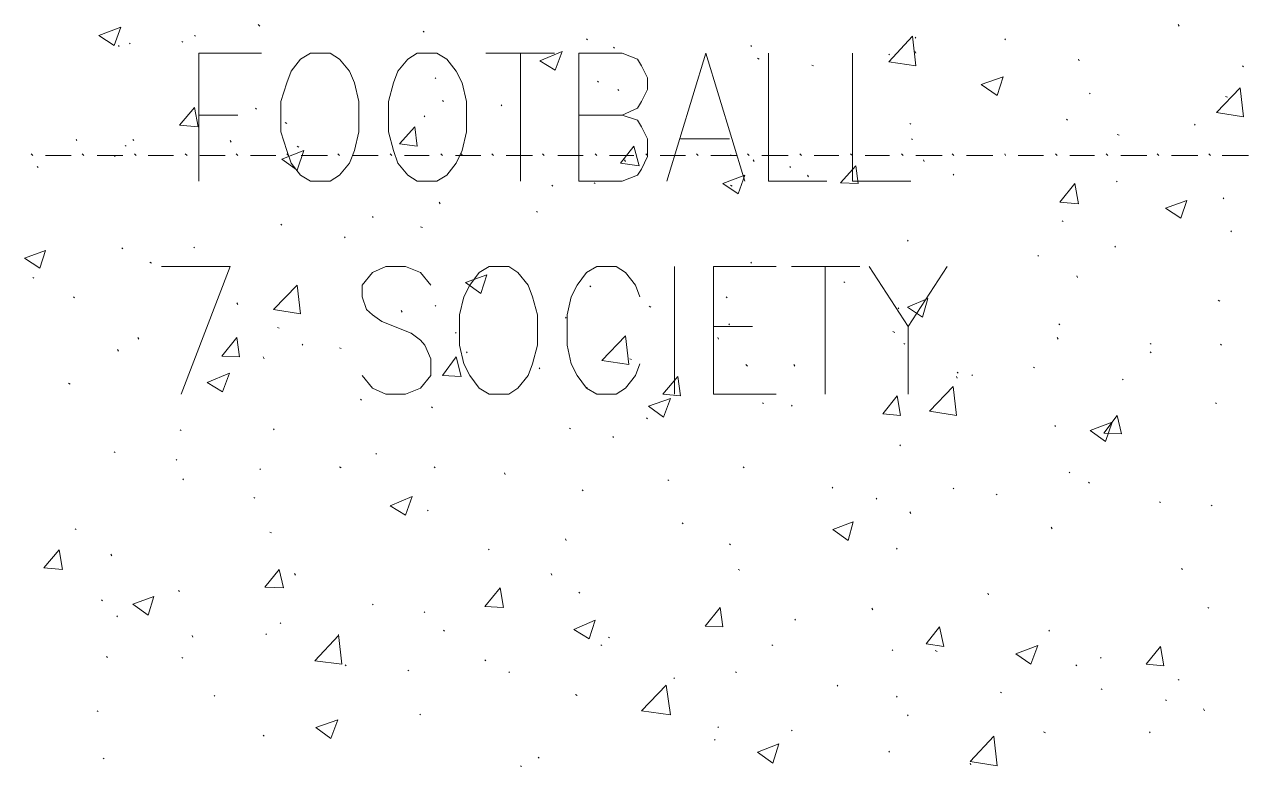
# Model space of a CAD drawing. Header units: millimetres. Extents: x 2928 to 3112, y 1220 to 1280.
# Drawn here: x 2962.085 to 2964.495, y 1251.005 to 1252.467 of the extents above; entities that cross this region are included whole.
import ezdxf

# ---------------------------------------------------------------- set-up
doc = ezdxf.new("R2010")
doc.units = ezdxf.units.MM

msp = doc.modelspace()

# ---------------------------------------------------------------- linework, layer by layer
at = {"color": 92, "linetype": 'Continuous', "lineweight": 13, "true_color": 0x00b800}
for points in [[(2962.23162, 1252.44545), (2962.27495, 1252.46211), (2962.27495, 1252.46211)], [(2962.26162, 1252.42545), (2962.27495, 1252.46211), (2962.27495, 1252.46211)], [(2962.54829, 1252.46378), (2962.54495, 1252.46711), (2962.54495, 1252.46711)], [(2962.87163, 1252.45211), (2962.86996, 1252.45378), (2962.86996, 1252.45378)], [(2964.35831, 1252.46378), (2964.35665, 1252.46711), (2964.35665, 1252.46711)], [(2962.23162, 1252.44545), (2962.26162, 1252.42545), (2962.26162, 1252.42545)], [(2962.27162, 1252.42378), (2962.26995, 1252.42545), (2962.26995, 1252.42545)], [(2962.29328, 1252.42878), (2962.29162, 1252.43045), (2962.29162, 1252.43045)], [(2962.39662, 1252.43211), (2962.39495, 1252.43378), (2962.39495, 1252.43378)], [(2962.42162, 1252.44378), (2962.41995, 1252.44545), (2962.41995, 1252.44545)], [(2963.1933, 1252.43711), (2963.19163, 1252.43878), (2963.19163, 1252.43878)], [(2963.51663, 1252.42378), (2963.51497, 1252.42545), (2963.51497, 1252.42545)], [(2963.78664, 1252.39378), (2963.83331, 1252.44378), (2963.83331, 1252.44378)], [(2963.83997, 1252.38545), (2963.83331, 1252.44378), (2963.83331, 1252.44378)], [(2963.83997, 1252.44045), (2963.83831, 1252.44211), (2963.83831, 1252.44211)], [(2964.01664, 1252.43711), (2964.01497, 1252.43878), (2964.01497, 1252.43878)], [(2963.09996, 1252.39545), (2963.1433, 1252.41378), (2963.1433, 1252.41378)], [(2963.12996, 1252.37711), (2963.1433, 1252.41378), (2963.1433, 1252.41378)], [(2963.24663, 1252.42045), (2963.24496, 1252.42211), (2963.24496, 1252.42211)], [(2963.53163, 1252.39878), (2963.5283, 1252.40045), (2963.5283, 1252.40045)], [(2963.7883, 1252.40711), (2963.78664, 1252.40878), (2963.78664, 1252.40878)], [(2963.83997, 1252.41045), (2963.83831, 1252.41378), (2963.83831, 1252.41378)], [(2964.16164, 1252.39545), (2964.15998, 1252.39878), (2964.15998, 1252.39878)], [(2963.09996, 1252.39545), (2963.12996, 1252.37711), (2963.12996, 1252.37711)], [(2963.6383, 1252.38545), (2963.63497, 1252.38711), (2963.63497, 1252.38711)], [(2963.78664, 1252.39378), (2963.83997, 1252.38545), (2963.83997, 1252.38545)], [(2964.48498, 1252.38378), (2964.48331, 1252.38545), (2964.48331, 1252.38545)], [(2962.89496, 1252.36045), (2962.89329, 1252.36211), (2962.89329, 1252.36211)], [(2963.21496, 1252.35378), (2963.2133, 1252.35545), (2963.2133, 1252.35545)], [(2963.96831, 1252.34878), (2964.01164, 1252.36378), (2964.01164, 1252.36378)], [(2963.99997, 1252.32711), (2964.01164, 1252.36378), (2964.01164, 1252.36378)], [(2963.25496, 1252.33711), (2963.2533, 1252.33878), (2963.2533, 1252.33878)], [(2963.96831, 1252.34878), (2963.99997, 1252.32711), (2963.99997, 1252.32711)], [(2964.18331, 1252.33045), (2964.18164, 1252.33211), (2964.18164, 1252.33211)], [(2964.43165, 1252.29378), (2964.47831, 1252.34211), (2964.47831, 1252.34211)], [(2964.48498, 1252.28545), (2964.47831, 1252.34211), (2964.47831, 1252.34211)], [(2962.38995, 1252.26878), (2962.41995, 1252.30378), (2962.41995, 1252.30378)], [(2962.42662, 1252.26545), (2962.41995, 1252.30378), (2962.41995, 1252.30378)], [(2962.54162, 1252.30045), (2962.53995, 1252.30211), (2962.53995, 1252.30211)], [(2962.90996, 1252.31545), (2962.90829, 1252.31711), (2962.90829, 1252.31711)], [(2963.02496, 1252.30711), (2963.02329, 1252.30878), (2963.02329, 1252.30878)], [(2964.45331, 1252.32378), (2964.44998, 1252.32545), (2964.44998, 1252.32545)], [(2962.87329, 1252.28545), (2962.87163, 1252.28711), (2962.87163, 1252.28711)], [(2964.13831, 1252.27878), (2964.13664, 1252.28045), (2964.13664, 1252.28045)], [(2964.43165, 1252.29378), (2964.48498, 1252.28545), (2964.48498, 1252.28545)], [(2962.38995, 1252.26878), (2962.42662, 1252.26545), (2962.42662, 1252.26545)], [(2962.60162, 1252.27211), (2962.59829, 1252.27378), (2962.59829, 1252.27378)], [(2962.82329, 1252.23211), (2962.85329, 1252.26545), (2962.85329, 1252.26545)], [(2962.85829, 1252.22711), (2962.85329, 1252.26545), (2962.85329, 1252.26545)], [(2963.82997, 1252.27045), (2963.82831, 1252.27211), (2963.82831, 1252.27211)], [(2964.38998, 1252.26878), (2964.38831, 1252.27045), (2964.38831, 1252.27045)], [(2962.18828, 1252.23878), (2962.18662, 1252.24044), (2962.18662, 1252.24044)], [(2962.29995, 1252.23878), (2962.29828, 1252.24044), (2962.29828, 1252.24044)], [(2962.49162, 1252.23544), (2962.48995, 1252.23878), (2962.48995, 1252.23878)], [(2962.82329, 1252.23211), (2962.85829, 1252.22711), (2962.85829, 1252.22711)], [(2963.83331, 1252.24044), (2963.83164, 1252.24211), (2963.83164, 1252.24211)], [(2964.23998, 1252.24878), (2964.23664, 1252.25044), (2964.23664, 1252.25044)], [(2962.26328, 1252.20711), (2962.26162, 1252.20878), (2962.26162, 1252.20878)], [(2962.28495, 1252.22711), (2962.28328, 1252.22878), (2962.28328, 1252.22878)], [(2962.59162, 1252.20211), (2962.63496, 1252.21878), (2962.63496, 1252.21878)], [(2962.62495, 1252.22544), (2962.62162, 1252.22711), (2962.62162, 1252.22711)], [(2962.62162, 1252.18044), (2962.63496, 1252.21878), (2962.63496, 1252.21878)], [(2962.94663, 1252.21044), (2962.94496, 1252.21211), (2962.94496, 1252.21211)], [(2963.2583, 1252.19378), (2963.28496, 1252.22711), (2963.28496, 1252.22711)], [(2963.29496, 1252.18878), (2963.28496, 1252.22711), (2963.28496, 1252.22711)], [(2963.4783, 1252.20878), (2963.47497, 1252.21044), (2963.47497, 1252.21044)], [(2962.11161, 1252.18544), (2962.10995, 1252.18711), (2962.10995, 1252.18711)], [(2962.59162, 1252.20211), (2962.62162, 1252.18044), (2962.62162, 1252.18044)], [(2963.2583, 1252.19378), (2963.29496, 1252.18878), (2963.29496, 1252.18878)], [(2963.2683, 1252.19711), (2963.26663, 1252.20044), (2963.26663, 1252.20044)], [(2963.52163, 1252.19711), (2963.51997, 1252.20044), (2963.51997, 1252.20044)], [(2963.5933, 1252.18544), (2963.59164, 1252.18711), (2963.59164, 1252.18711)], [(2963.69164, 1252.15544), (2963.72164, 1252.18878), (2963.72164, 1252.18878)], [(2963.72664, 1252.15378), (2963.72164, 1252.18878), (2963.72164, 1252.18878)], [(2963.85664, 1252.19711), (2963.85497, 1252.20044), (2963.85497, 1252.20044)], [(2963.45997, 1252.15378), (2963.5033, 1252.17044), (2963.5033, 1252.17044)], [(2963.48997, 1252.13378), (2963.5033, 1252.17044), (2963.5033, 1252.17044)], [(2963.6283, 1252.16711), (2963.62664, 1252.17044), (2963.62664, 1252.17044)], [(2963.91497, 1252.17044), (2963.91331, 1252.17211), (2963.91331, 1252.17211)], [(2964.23664, 1252.15711), (2964.23498, 1252.15878), (2964.23498, 1252.15878)], [(2963.12496, 1252.14878), (2963.1233, 1252.15044), (2963.1233, 1252.15044)], [(2963.2083, 1252.15378), (2963.20663, 1252.15544), (2963.20663, 1252.15544)], [(2963.45997, 1252.15378), (2963.48997, 1252.13378), (2963.48997, 1252.13378)], [(2963.4783, 1252.14878), (2963.47497, 1252.15044), (2963.47497, 1252.15044)], [(2963.69164, 1252.15544), (2963.72664, 1252.15378), (2963.72664, 1252.15378)], [(2964.12331, 1252.11711), (2964.15331, 1252.15378), (2964.15331, 1252.15378)], [(2964.15998, 1252.11378), (2964.15331, 1252.15378), (2964.15331, 1252.15378)], [(2962.90329, 1252.11378), (2962.90163, 1252.11711), (2962.90163, 1252.11711)], [(2964.12331, 1252.11711), (2964.15998, 1252.11378), (2964.15998, 1252.11378)], [(2964.33165, 1252.10544), (2964.37331, 1252.12044), (2964.37331, 1252.12044)], [(2964.36165, 1252.08544), (2964.37331, 1252.12044), (2964.37331, 1252.12044)], [(2964.44665, 1252.12378), (2964.44498, 1252.12544), (2964.44498, 1252.12544)], [(2962.77162, 1252.08711), (2962.76996, 1252.08878), (2962.76996, 1252.08878)], [(2963.09496, 1252.09711), (2963.09329, 1252.09878), (2963.09329, 1252.09878)], [(2964.33165, 1252.10544), (2964.36165, 1252.08544), (2964.36165, 1252.08544)], [(2962.59162, 1252.07211), (2962.58995, 1252.07378), (2962.58995, 1252.07378)], [(2962.86829, 1252.06711), (2962.86496, 1252.06878), (2962.86496, 1252.06878)], [(2964.12998, 1252.07878), (2964.12831, 1252.08044), (2964.12831, 1252.08044)], [(2962.71662, 1252.04711), (2962.71496, 1252.04878), (2962.71496, 1252.04878)], [(2963.82497, 1252.04044), (2963.82331, 1252.04211), (2963.82331, 1252.04211)], [(2964.46165, 1252.05878), (2964.45998, 1252.06044), (2964.45998, 1252.06044)], [(2962.08495, 1252.00711), (2962.12661, 1252.02211), (2962.12661, 1252.02211)], [(2962.11495, 1251.98711), (2962.12661, 1252.02211), (2962.12661, 1252.02211)], [(2962.27828, 1252.02544), (2962.27662, 1252.02711), (2962.27662, 1252.02711)], [(2962.41995, 1252.02711), (2962.41829, 1252.02877), (2962.41829, 1252.02877)], [(2964.23331, 1252.02877), (2964.23164, 1252.03044), (2964.23164, 1252.03044)], [(2962.08495, 1252.00711), (2962.11495, 1251.98711), (2962.11495, 1251.98711)], [(2962.33495, 1251.99711), (2962.33162, 1251.99877), (2962.33162, 1251.99877)], [(2963.51663, 1251.99711), (2963.51497, 1251.99877), (2963.51497, 1251.99877)], [(2964.08164, 1252.01044), (2964.07998, 1252.01211), (2964.07998, 1252.01211)], [(2962.10328, 1251.96711), (2962.10161, 1251.96877), (2962.10161, 1251.96877)], [(2962.95329, 1251.95877), (2962.99496, 1251.97377), (2962.99496, 1251.97377)], [(2962.98329, 1251.93711), (2962.99496, 1251.97377), (2962.99496, 1251.97377)], [(2964.15831, 1251.96877), (2964.15664, 1251.97211), (2964.15664, 1251.97211)], [(2962.57495, 1251.90544), (2962.62162, 1251.95377), (2962.62162, 1251.95377)], [(2962.62829, 1251.89711), (2962.62162, 1251.95377), (2962.62162, 1251.95377)], [(2962.95329, 1251.95877), (2962.98329, 1251.93711), (2962.98329, 1251.93711)], [(2963.19996, 1251.95044), (2963.1983, 1251.95211), (2963.1983, 1251.95211)], [(2963.69997, 1251.95877), (2963.6983, 1251.96044), (2963.6983, 1251.96044)], [(2962.18328, 1251.92877), (2962.18162, 1251.93044), (2962.18162, 1251.93044)], [(2962.50495, 1251.91544), (2962.50329, 1251.91877), (2962.50329, 1251.91877)], [(2963.4683, 1251.92877), (2963.46663, 1251.93044), (2963.46663, 1251.93044)], [(2963.82331, 1251.91044), (2963.86331, 1251.92711), (2963.86331, 1251.92711)], [(2963.85331, 1251.89044), (2963.86331, 1251.92711), (2963.86331, 1251.92711)], [(2964.43831, 1251.92211), (2964.43498, 1251.92377), (2964.43498, 1251.92377)], [(2962.57495, 1251.90544), (2962.62829, 1251.89711), (2962.62829, 1251.89711)], [(2962.82829, 1251.90044), (2962.82662, 1251.90377), (2962.82662, 1251.90377)], [(2962.89496, 1251.91211), (2962.89329, 1251.91377), (2962.89329, 1251.91377)], [(2963.3183, 1251.91044), (2963.31496, 1251.91211), (2963.31496, 1251.91211)], [(2963.80664, 1251.90711), (2963.80497, 1251.90877), (2963.80497, 1251.90877)], [(2963.82331, 1251.91044), (2963.85331, 1251.89044), (2963.85331, 1251.89044)], [(2962.58662, 1251.86877), (2962.58329, 1251.87044), (2962.58329, 1251.87044)], [(2963.15163, 1251.88877), (2963.14996, 1251.89044), (2963.14996, 1251.89044)], [(2963.4733, 1251.87544), (2963.47163, 1251.87711), (2963.47163, 1251.87711)], [(2964.12331, 1251.87544), (2964.12164, 1251.87711), (2964.12164, 1251.87711)], [(2962.30995, 1251.84711), (2962.30828, 1251.85044), (2962.30828, 1251.85044)], [(2962.47329, 1251.81377), (2962.50329, 1251.85044), (2962.50329, 1251.85044)], [(2962.50829, 1251.81211), (2962.50329, 1251.85044), (2962.50329, 1251.85044)], [(2962.93496, 1251.85877), (2962.93329, 1251.86044), (2962.93329, 1251.86044)], [(2963.22163, 1251.80544), (2963.2683, 1251.85377), (2963.2683, 1251.85377)], [(2963.27496, 1251.79711), (2963.2683, 1251.85377), (2963.2683, 1251.85377)], [(2963.45163, 1251.84711), (2963.44997, 1251.85044), (2963.44997, 1251.85044)], [(2963.79831, 1251.86044), (2963.79497, 1251.86211), (2963.79497, 1251.86211)], [(2964.11998, 1251.84711), (2964.11831, 1251.85044), (2964.11831, 1251.85044)], [(2962.26995, 1251.82377), (2962.26828, 1251.82711), (2962.26828, 1251.82711)], [(2962.63329, 1251.83544), (2962.63162, 1251.83711), (2962.63162, 1251.83711)], [(2962.70829, 1251.82877), (2962.70496, 1251.83044), (2962.70496, 1251.83044)], [(2962.95663, 1251.82044), (2962.95496, 1251.82211), (2962.95496, 1251.82211)], [(2963.81831, 1251.83711), (2963.81664, 1251.83877), (2963.81664, 1251.83877)], [(2964.30331, 1251.83711), (2964.30165, 1251.83877), (2964.30165, 1251.83877)], [(2964.30331, 1251.82044), (2964.30165, 1251.82211), (2964.30165, 1251.82211)], [(2964.44165, 1251.83544), (2964.43998, 1251.83711), (2964.43998, 1251.83711)], [(2962.47329, 1251.81377), (2962.50829, 1251.81211), (2962.50829, 1251.81211)], [(2962.55662, 1251.80877), (2962.55495, 1251.81211), (2962.55495, 1251.81211)], [(2962.90829, 1251.77544), (2962.93496, 1251.81211), (2962.93496, 1251.81211)], [(2962.94496, 1251.77377), (2962.93496, 1251.81211), (2962.93496, 1251.81211)], [(2963.22163, 1251.80544), (2963.27496, 1251.79711), (2963.27496, 1251.79711)], [(2963.27996, 1251.80711), (2963.27663, 1251.80877), (2963.27663, 1251.80877)], [(2963.5083, 1251.79377), (2963.50497, 1251.79711), (2963.50497, 1251.79711)], [(2963.60164, 1251.79377), (2963.59997, 1251.79711), (2963.59997, 1251.79711)], [(2962.44495, 1251.7621), (2962.48829, 1251.78044), (2962.48829, 1251.78044)], [(2962.47495, 1251.74377), (2962.48829, 1251.78044), (2962.48829, 1251.78044)], [(2962.90829, 1251.77544), (2962.94496, 1251.77377), (2962.94496, 1251.77377)], [(2963.09996, 1251.78877), (2963.0983, 1251.79044), (2963.0983, 1251.79044)], [(2963.34163, 1251.73877), (2963.37163, 1251.77377), (2963.37163, 1251.77377)], [(2963.37663, 1251.73544), (2963.37163, 1251.77377), (2963.37163, 1251.77377)], [(2963.92164, 1251.77044), (2963.91997, 1251.77377), (2963.91997, 1251.77377)], [(2963.92331, 1251.78044), (2963.92164, 1251.7821), (2963.92164, 1251.7821)], [(2963.95164, 1251.77544), (2963.94997, 1251.7771), (2963.94997, 1251.7771)], [(2964.07331, 1251.79044), (2964.07164, 1251.7921), (2964.07164, 1251.7921)], [(2962.17495, 1251.75877), (2962.17162, 1251.76044), (2962.17162, 1251.76044)], [(2962.44495, 1251.7621), (2962.47495, 1251.74377), (2962.47495, 1251.74377)], [(2963.1933, 1251.75044), (2963.19163, 1251.7521), (2963.19163, 1251.7521)], [(2963.86664, 1251.70544), (2963.91331, 1251.75377), (2963.91331, 1251.75377)], [(2963.91997, 1251.6971), (2963.91331, 1251.75377), (2963.91331, 1251.75377)], [(2964.24831, 1251.7671), (2964.24664, 1251.76877), (2964.24664, 1251.76877)], [(2962.74829, 1251.7271), (2962.74662, 1251.72877), (2962.74662, 1251.72877)], [(2963.3133, 1251.71544), (2963.35663, 1251.73044), (2963.35663, 1251.73044)], [(2963.34163, 1251.73877), (2963.37663, 1251.73544), (2963.37663, 1251.73544)], [(2963.3433, 1251.69377), (2963.35663, 1251.73044), (2963.35663, 1251.73044)], [(2963.77497, 1251.70044), (2963.80331, 1251.73544), (2963.80331, 1251.73544)], [(2963.80997, 1251.6971), (2963.80331, 1251.73544), (2963.80331, 1251.73544)], [(2962.88829, 1251.7121), (2962.88663, 1251.71377), (2962.88663, 1251.71377)], [(2963.3133, 1251.71544), (2963.3433, 1251.69377), (2963.3433, 1251.69377)], [(2963.53997, 1251.72044), (2963.5383, 1251.7221), (2963.5383, 1251.7221)], [(2963.59664, 1251.71544), (2963.59497, 1251.7171), (2963.59497, 1251.7171)], [(2963.77497, 1251.70044), (2963.80997, 1251.6971), (2963.80997, 1251.6971)], [(2963.86664, 1251.70544), (2963.91997, 1251.6971), (2963.91997, 1251.6971)], [(2964.43165, 1251.72044), (2964.42998, 1251.7221), (2964.42998, 1251.7221)], [(2963.31163, 1251.69044), (2963.30996, 1251.6921), (2963.30996, 1251.6921)], [(2964.11498, 1251.67544), (2964.11331, 1251.6771), (2964.11331, 1251.6771)], [(2964.18331, 1251.6671), (2964.22664, 1251.68377), (2964.22664, 1251.68377)], [(2964.20998, 1251.6621), (2964.23664, 1251.6971), (2964.23664, 1251.6971)], [(2964.21331, 1251.64544), (2964.22664, 1251.68377), (2964.22664, 1251.68377)], [(2964.24498, 1251.66044), (2964.23664, 1251.6971), (2964.23664, 1251.6971)], [(2962.39328, 1251.6671), (2962.39162, 1251.66877), (2962.39162, 1251.66877)], [(2962.57662, 1251.66877), (2962.57495, 1251.67044), (2962.57495, 1251.67044)], [(2963.15996, 1251.67044), (2963.1583, 1251.6721), (2963.1583, 1251.6721)], [(2963.24496, 1251.65377), (2963.2433, 1251.65544), (2963.2433, 1251.65544)], [(2964.18331, 1251.6671), (2964.21331, 1251.64544), (2964.21331, 1251.64544)], [(2964.20998, 1251.6621), (2964.24498, 1251.66044), (2964.24498, 1251.66044)], [(2963.80997, 1251.6371), (2963.80831, 1251.63877), (2963.80831, 1251.63877)], [(2962.26328, 1251.62377), (2962.26162, 1251.62544), (2962.26162, 1251.62544)], [(2962.38495, 1251.60877), (2962.38328, 1251.61044), (2962.38328, 1251.61044)], [(2962.77829, 1251.62044), (2962.77662, 1251.6221), (2962.77662, 1251.6221)], [(2962.54995, 1251.59044), (2962.54829, 1251.5921), (2962.54829, 1251.5921)], [(2962.70829, 1251.59377), (2962.70496, 1251.59544), (2962.70496, 1251.59544)], [(2962.89329, 1251.59377), (2962.89163, 1251.59544), (2962.89163, 1251.59544)], [(2963.03163, 1251.58044), (2963.02996, 1251.58377), (2963.02996, 1251.58377)], [(2963.50163, 1251.59377), (2963.49997, 1251.59544), (2963.49997, 1251.59544)], [(2964.14331, 1251.58377), (2964.14164, 1251.58544), (2964.14164, 1251.58544)], [(2962.39829, 1251.57044), (2962.39662, 1251.5721), (2962.39662, 1251.5721)], [(2963.3533, 1251.56877), (2963.35163, 1251.57044), (2963.35163, 1251.57044)], [(2963.67664, 1251.55377), (2963.67497, 1251.55543), (2963.67497, 1251.55543)], [(2964.18164, 1251.56377), (2964.17998, 1251.56544), (2964.17998, 1251.56544)], [(2962.53829, 1251.53377), (2962.53662, 1251.53543), (2962.53662, 1251.53543)], [(2962.80496, 1251.51877), (2962.84829, 1251.5371), (2962.84829, 1251.5371)], [(2962.83496, 1251.50043), (2962.84829, 1251.5371), (2962.84829, 1251.5371)], [(2963.18496, 1251.54877), (2963.1833, 1251.55043), (2963.1833, 1251.55043)], [(2963.7633, 1251.5321), (2963.76164, 1251.53377), (2963.76164, 1251.53377)], [(2963.91497, 1251.5521), (2963.91331, 1251.55377), (2963.91331, 1251.55377)], [(2963.99997, 1251.54043), (2963.99831, 1251.5421), (2963.99831, 1251.5421)], [(2962.80496, 1251.51877), (2962.83496, 1251.50043), (2962.83496, 1251.50043)], [(2962.87996, 1251.50877), (2962.87829, 1251.51043), (2962.87829, 1251.51043)], [(2963.82997, 1251.50377), (2963.82831, 1251.5071), (2963.82831, 1251.5071)], [(2964.32165, 1251.52543), (2964.31998, 1251.5271), (2964.31998, 1251.5271)], [(2964.42331, 1251.51877), (2964.42165, 1251.52043), (2964.42165, 1251.52043)], [(2963.38163, 1251.48377), (2963.37997, 1251.48543), (2963.37997, 1251.48543)], [(2963.67664, 1251.4721), (2963.71664, 1251.4871), (2963.71664, 1251.4871)], [(2963.70664, 1251.45043), (2963.71664, 1251.4871), (2963.71664, 1251.4871)], [(2962.18662, 1251.4721), (2962.18495, 1251.47377), (2962.18495, 1251.47377)], [(2962.57162, 1251.46543), (2962.56829, 1251.4671), (2962.56829, 1251.4671)], [(2963.67664, 1251.4721), (2963.70664, 1251.45043), (2963.70664, 1251.45043)], [(2964.10831, 1251.47377), (2964.10664, 1251.4771), (2964.10664, 1251.4771)], [(2963.15163, 1251.45043), (2963.14996, 1251.45377), (2963.14996, 1251.45377)], [(2963.47497, 1251.4421), (2963.4733, 1251.44377), (2963.4733, 1251.44377)], [(2963.80331, 1251.43377), (2963.80164, 1251.43543), (2963.80164, 1251.43543)], [(2962.12328, 1251.3971), (2962.15328, 1251.4321), (2962.15328, 1251.4321)], [(2962.15995, 1251.39377), (2962.15328, 1251.4321), (2962.15328, 1251.4321)], [(2962.25662, 1251.42043), (2962.25495, 1251.42377), (2962.25495, 1251.42377)], [(2962.99996, 1251.4321), (2962.99829, 1251.43377), (2962.99829, 1251.43377)], [(2962.12328, 1251.3971), (2962.15995, 1251.39377), (2962.15995, 1251.39377)], [(2962.55829, 1251.35877), (2962.58662, 1251.39377), (2962.58662, 1251.39377)], [(2962.59495, 1251.3571), (2962.58662, 1251.39377), (2962.58662, 1251.39377)], [(2963.4933, 1251.3921), (2963.48997, 1251.39377), (2963.48997, 1251.39377)], [(2964.36498, 1251.39377), (2964.36331, 1251.39543), (2964.36331, 1251.39543)], [(2962.61829, 1251.3821), (2962.61662, 1251.38543), (2962.61662, 1251.38543)], [(2963.1233, 1251.3821), (2963.12163, 1251.38543), (2963.12163, 1251.38543)], [(2962.29828, 1251.32543), (2962.33995, 1251.34043), (2962.33995, 1251.34043)], [(2962.32828, 1251.30376), (2962.33995, 1251.34043), (2962.33995, 1251.34043)], [(2962.38995, 1251.35043), (2962.38828, 1251.3521), (2962.38828, 1251.3521)], [(2962.55829, 1251.35877), (2962.59495, 1251.3571), (2962.59495, 1251.3571)], [(2962.99163, 1251.32043), (2963.02163, 1251.3571), (2963.02163, 1251.3571)], [(2963.02829, 1251.31876), (2963.02163, 1251.3571), (2963.02163, 1251.3571)], [(2963.1783, 1251.3471), (2963.17663, 1251.34877), (2963.17663, 1251.34877)], [(2963.98331, 1251.34377), (2963.98164, 1251.3471), (2963.98164, 1251.3471)], [(2962.23828, 1251.3321), (2962.23662, 1251.33377), (2962.23662, 1251.33377)], [(2962.29828, 1251.32543), (2962.32828, 1251.30376), (2962.32828, 1251.30376)], [(2962.77162, 1251.32376), (2962.76996, 1251.32543), (2962.76996, 1251.32543)], [(2962.99163, 1251.32043), (2963.02829, 1251.31876), (2963.02829, 1251.31876)], [(2963.42497, 1251.2821), (2963.45497, 1251.31876), (2963.45497, 1251.31876)], [(2963.45997, 1251.28043), (2963.45497, 1251.31876), (2963.45497, 1251.31876)], [(2963.75497, 1251.31376), (2963.7533, 1251.3171), (2963.7533, 1251.3171)], [(2964.41665, 1251.3171), (2964.41498, 1251.31876), (2964.41498, 1251.31876)], [(2962.26828, 1251.30043), (2962.26662, 1251.3021), (2962.26662, 1251.3021)], [(2962.87329, 1251.30876), (2962.87163, 1251.31043), (2962.87163, 1251.31043)], [(2963.16663, 1251.27543), (2963.2083, 1251.29376), (2963.2083, 1251.29376)], [(2963.19663, 1251.2571), (2963.2083, 1251.29376), (2963.2083, 1251.29376)], [(2963.6033, 1251.29376), (2963.60164, 1251.29543), (2963.60164, 1251.29543)], [(2962.56162, 1251.26543), (2962.55995, 1251.2671), (2962.55995, 1251.2671)], [(2962.58995, 1251.2871), (2962.58829, 1251.28876), (2962.58829, 1251.28876)], [(2962.91163, 1251.2721), (2962.90996, 1251.27376), (2962.90996, 1251.27376)], [(2963.16663, 1251.27543), (2963.19663, 1251.2571), (2963.19663, 1251.2571)], [(2963.42497, 1251.2821), (2963.45997, 1251.28043), (2963.45997, 1251.28043)], [(2963.85997, 1251.2471), (2963.88664, 1251.28043), (2963.88664, 1251.28043)], [(2963.89497, 1251.2421), (2963.88664, 1251.28043), (2963.88664, 1251.28043)], [(2964.10331, 1251.2721), (2964.10164, 1251.27376), (2964.10164, 1251.27376)], [(2962.41662, 1251.26043), (2962.41495, 1251.26376), (2962.41495, 1251.26376)], [(2962.65662, 1251.21376), (2962.70329, 1251.26376), (2962.70329, 1251.26376)], [(2962.70996, 1251.2071), (2962.70329, 1251.26543), (2962.70329, 1251.26543)], [(2963.22163, 1251.24376), (2963.21996, 1251.24543), (2963.21996, 1251.24543)], [(2963.23663, 1251.25876), (2963.23496, 1251.26043), (2963.23496, 1251.26043)], [(2963.5583, 1251.24376), (2963.55663, 1251.24543), (2963.55663, 1251.24543)], [(2963.85997, 1251.2471), (2963.89497, 1251.2421), (2963.89497, 1251.2421)], [(2964.03664, 1251.2271), (2964.07998, 1251.24376), (2964.07998, 1251.24376)], [(2964.06664, 1251.2071), (2964.07998, 1251.24376), (2964.07998, 1251.24376)], [(2964.29331, 1251.2071), (2964.32165, 1251.2421), (2964.32165, 1251.2421)], [(2964.32831, 1251.20376), (2964.32165, 1251.2421), (2964.32165, 1251.2421)], [(2962.24828, 1251.22043), (2962.24662, 1251.2221), (2962.24662, 1251.2221)], [(2962.39662, 1251.21876), (2962.39495, 1251.22043), (2962.39495, 1251.22043)], [(2963.79497, 1251.23376), (2963.7933, 1251.23543), (2963.7933, 1251.23543)], [(2963.88164, 1251.2321), (2963.87831, 1251.23376), (2963.87831, 1251.23376)], [(2964.03664, 1251.2271), (2964.06664, 1251.2071), (2964.06664, 1251.2071)], [(2964.20498, 1251.21876), (2964.20331, 1251.22043), (2964.20331, 1251.22043)], [(2962.65662, 1251.21376), (2962.70996, 1251.2071), (2962.70996, 1251.2071)], [(2962.71829, 1251.20376), (2962.71662, 1251.20543), (2962.71662, 1251.20543)], [(2962.84162, 1251.19376), (2962.83996, 1251.19543), (2962.83996, 1251.19543)], [(2962.99329, 1251.21376), (2962.99163, 1251.21543), (2962.99163, 1251.21543)], [(2964.15664, 1251.20376), (2964.15498, 1251.20543), (2964.15498, 1251.20543)], [(2964.29331, 1251.2071), (2964.32831, 1251.20376), (2964.32831, 1251.20376)], [(2963.03996, 1251.19043), (2963.03829, 1251.1921), (2963.03829, 1251.1921)], [(2963.36497, 1251.17876), (2963.3633, 1251.18043), (2963.3633, 1251.18043)], [(2963.48663, 1251.19043), (2963.48497, 1251.1921), (2963.48497, 1251.1921)], [(2964.35831, 1251.17543), (2964.35665, 1251.1771), (2964.35665, 1251.1771)], [(2962.45995, 1251.14376), (2962.45829, 1251.14543), (2962.45829, 1251.14543)], [(2963.1733, 1251.14543), (2963.16996, 1251.1471), (2963.16996, 1251.1471)], [(2963.29996, 1251.11543), (2963.3483, 1251.16543), (2963.3483, 1251.16543)], [(2963.35663, 1251.1071), (2963.3483, 1251.16543), (2963.3483, 1251.16543)], [(2963.68664, 1251.16376), (2963.68497, 1251.16543), (2963.68497, 1251.16543)], [(2964.00831, 1251.15043), (2964.00664, 1251.1521), (2964.00664, 1251.1521)], [(2964.20664, 1251.1571), (2964.20498, 1251.15876), (2964.20498, 1251.15876)], [(2963.80331, 1251.1421), (2963.80164, 1251.14376), (2963.80164, 1251.14376)], [(2964.33331, 1251.13543), (2964.33165, 1251.1371), (2964.33165, 1251.1371)], [(2962.22995, 1251.11376), (2962.22828, 1251.11543), (2962.22828, 1251.11543)], [(2962.65829, 1251.08209), (2962.70162, 1251.0971), (2962.70162, 1251.0971)], [(2962.68829, 1251.06043), (2962.70162, 1251.0971), (2962.70162, 1251.0971)], [(2962.86496, 1251.1071), (2962.86329, 1251.10876), (2962.86329, 1251.10876)], [(2963.29996, 1251.11543), (2963.35663, 1251.1071), (2963.35663, 1251.1071)], [(2963.82497, 1251.10543), (2963.82331, 1251.1071), (2963.82331, 1251.1071)], [(2964.40831, 1251.11543), (2964.40665, 1251.11876), (2964.40665, 1251.11876)], [(2962.65829, 1251.08209), (2962.68829, 1251.06043), (2962.68829, 1251.06043)], [(2963.45163, 1251.08209), (2963.44997, 1251.08376), (2963.44997, 1251.08376)], [(2963.59664, 1251.07543), (2963.59497, 1251.07709), (2963.59497, 1251.07709)], [(2964.09498, 1251.07209), (2964.09164, 1251.07376), (2964.09164, 1251.07376)], [(2964.30165, 1251.07209), (2964.29998, 1251.07376), (2964.29998, 1251.07376)], [(2962.55662, 1251.06543), (2962.55495, 1251.06709), (2962.55495, 1251.06709)], [(2963.44497, 1251.05709), (2963.4433, 1251.05876), (2963.4433, 1251.05876)], [(2963.5283, 1251.03376), (2963.56997, 1251.05043), (2963.56997, 1251.05043)], [(2963.5583, 1251.01209), (2963.56997, 1251.05043), (2963.56997, 1251.05043)], [(2963.94664, 1251.01543), (2963.99331, 1251.06543), (2963.99331, 1251.06543)], [(2963.99997, 1251.00709), (2963.99331, 1251.06543), (2963.99331, 1251.06543)], [(2963.5283, 1251.03376), (2963.5583, 1251.01209), (2963.5583, 1251.01209)], [(2963.7883, 1251.03376), (2963.78664, 1251.03543), (2963.78664, 1251.03543)], [(2962.24162, 1251.02043), (2962.23995, 1251.02209), (2962.23995, 1251.02209)], [(2963.06329, 1251.00543), (2963.06163, 1251.00709), (2963.06163, 1251.00709)], [(2963.0983, 1251.02209), (2963.09663, 1251.02376), (2963.09663, 1251.02376)], [(2963.94664, 1251.01543), (2963.99997, 1251.00709), (2963.99997, 1251.00709)], [(2963.94831, 1251.00876), (2963.94664, 1251.01209), (2963.94664, 1251.01209)]]:
    msp.add_lwpolyline(points, dxfattribs=at)
at = {"color": 7, "linetype": 'Continuous', "lineweight": 20, "true_color": 0x000007}
for points in [[(2962.42829, 1252.15878), (2962.42829, 1252.41045), (2962.55162, 1252.41045)], [(2962.99329, 1252.41045), (2963.1283, 1252.41045), (2963.1283, 1252.41045)], [(2963.06163, 1252.41045), (2963.06163, 1252.15878), (2963.06163, 1252.15878)], [(2963.26163, 1252.28878), (2963.29163, 1252.27878), (2963.29996, 1252.26545), (2963.31163, 1252.24211), (2963.31163, 1252.20711), (2963.29996, 1252.18211), (2963.29163, 1252.17044), (2963.26163, 1252.15878), (2963.17663, 1252.15878), (2963.17663, 1252.41045), (2963.26163, 1252.41045), (2963.29163, 1252.39878), (2963.29996, 1252.38545), (2963.31163, 1252.36211), (2963.31163, 1252.33878), (2963.29996, 1252.31545), (2963.29163, 1252.30211), (2963.26163, 1252.28878), (2963.17663, 1252.28878)], [(2963.34997, 1252.15878), (2963.42663, 1252.41045), (2963.5033, 1252.15878)], [(2963.54997, 1252.41045), (2963.54997, 1252.15878), (2963.66497, 1252.15878)], [(2963.71497, 1252.41045), (2963.71497, 1252.15878), (2963.82997, 1252.15878)], [(2962.42829, 1252.28878), (2962.50495, 1252.28878), (2962.50495, 1252.28878)], [(2963.37663, 1252.24211), (2963.4733, 1252.24211), (2963.4733, 1252.24211)], [(2962.10161, 1252.20878), (2962.09828, 1252.21211), (2962.09828, 1252.21211)], [(2962.17662, 1252.20878), (2962.12661, 1252.20878), (2962.12661, 1252.20878)], [(2962.20162, 1252.20878), (2962.19828, 1252.21211), (2962.19828, 1252.21211)], [(2962.27828, 1252.20878), (2962.22828, 1252.20878), (2962.22828, 1252.20878)], [(2962.30495, 1252.20878), (2962.30162, 1252.21211), (2962.30162, 1252.21211)], [(2962.37828, 1252.20878), (2962.32828, 1252.20878), (2962.32828, 1252.20878)], [(2962.40495, 1252.20878), (2962.40162, 1252.21211), (2962.40162, 1252.21211)], [(2962.47995, 1252.20878), (2962.42995, 1252.20878), (2962.42995, 1252.20878)], [(2962.50495, 1252.20878), (2962.50162, 1252.21211), (2962.50162, 1252.21211)], [(2962.57995, 1252.20878), (2962.52995, 1252.20878), (2962.52995, 1252.20878)], [(2962.60495, 1252.20878), (2962.60162, 1252.21211), (2962.60162, 1252.21211)], [(2962.68162, 1252.20878), (2962.62996, 1252.20878), (2962.62996, 1252.20878)], [(2962.70496, 1252.20878), (2962.70162, 1252.21211), (2962.70162, 1252.21211)], [(2962.78162, 1252.20878), (2962.73162, 1252.20878), (2962.73162, 1252.20878)], [(2962.80829, 1252.20878), (2962.80496, 1252.21211), (2962.80496, 1252.21211)], [(2962.88163, 1252.20878), (2962.83329, 1252.20878), (2962.83329, 1252.20878)], [(2962.90829, 1252.20878), (2962.90496, 1252.21211), (2962.90496, 1252.21211)], [(2962.98329, 1252.20878), (2962.93329, 1252.20878), (2962.93329, 1252.20878)], [(2963.00829, 1252.20878), (2963.00496, 1252.21211), (2963.00496, 1252.21211)], [(2963.08496, 1252.20878), (2963.03329, 1252.20878), (2963.03329, 1252.20878)], [(2963.1083, 1252.20878), (2963.10496, 1252.21211), (2963.10496, 1252.21211)], [(2963.18496, 1252.20878), (2963.13496, 1252.20878), (2963.13496, 1252.20878)], [(2963.21163, 1252.20878), (2963.2083, 1252.21211), (2963.2083, 1252.21211)], [(2963.28496, 1252.20878), (2963.23663, 1252.20878), (2963.23663, 1252.20878)], [(2963.31163, 1252.20878), (2963.3083, 1252.21211), (2963.3083, 1252.21211)], [(2963.38663, 1252.20878), (2963.33663, 1252.20878), (2963.33663, 1252.20878)], [(2963.41163, 1252.20878), (2963.4083, 1252.21211), (2963.4083, 1252.21211)], [(2963.4883, 1252.20878), (2963.43663, 1252.20878), (2963.43663, 1252.20878)], [(2963.51163, 1252.20878), (2963.5083, 1252.21211), (2963.5083, 1252.21211)], [(2963.5883, 1252.20878), (2963.53663, 1252.20878), (2963.53663, 1252.20878)], [(2963.61497, 1252.20878), (2963.61164, 1252.21211), (2963.61164, 1252.21211)], [(2963.6883, 1252.20878), (2963.63997, 1252.20878), (2963.63997, 1252.20878)], [(2963.71497, 1252.20878), (2963.71164, 1252.21211), (2963.71164, 1252.21211)], [(2963.7883, 1252.20878), (2963.73997, 1252.20878), (2963.73997, 1252.20878)], [(2963.81497, 1252.20878), (2963.81164, 1252.21211), (2963.81164, 1252.21211)], [(2963.89164, 1252.20878), (2963.83997, 1252.20878), (2963.83997, 1252.20878)], [(2963.91497, 1252.20878), (2963.91164, 1252.21211), (2963.91164, 1252.21211)], [(2963.99164, 1252.20878), (2963.93997, 1252.20878), (2963.93997, 1252.20878)], [(2964.01664, 1252.20878), (2964.01497, 1252.21211), (2964.01497, 1252.21211)], [(2964.09164, 1252.20878), (2964.04164, 1252.20878), (2964.04164, 1252.20878)], [(2964.11831, 1252.20878), (2964.11498, 1252.21211), (2964.11498, 1252.21211)], [(2964.19164, 1252.20878), (2964.14331, 1252.20878), (2964.14331, 1252.20878)], [(2964.21831, 1252.20878), (2964.21498, 1252.21211), (2964.21498, 1252.21211)], [(2964.29498, 1252.20878), (2964.24331, 1252.20878), (2964.24331, 1252.20878)], [(2964.31831, 1252.20878), (2964.31498, 1252.21211), (2964.31498, 1252.21211)], [(2964.39498, 1252.20878), (2964.34331, 1252.20878), (2964.34331, 1252.20878)], [(2964.41998, 1252.20878), (2964.41665, 1252.21211), (2964.41665, 1252.21211)], [(2964.49498, 1252.20878), (2964.44331, 1252.20878), (2964.44331, 1252.20878)], [(2962.39328, 1251.73877), (2962.48995, 1251.99044), (2962.35495, 1251.99044)], [(2962.88496, 1251.95377), (2962.86496, 1251.97877), (2962.83496, 1251.99044), (2962.79662, 1251.99044), (2962.76996, 1251.97877), (2962.74996, 1251.95377), (2962.74996, 1251.93044), (2962.75829, 1251.90544), (2962.76996, 1251.89544), (2962.78829, 1251.88211), (2962.84662, 1251.85877), (2962.86496, 1251.84544), (2962.87329, 1251.83544), (2962.88496, 1251.80877), (2962.88496, 1251.77544), (2962.86496, 1251.75044), (2962.83496, 1251.73877), (2962.79662, 1251.73877), (2962.76996, 1251.75044), (2962.74996, 1251.77544)], [(2963.29663, 1251.93044), (2963.2883, 1251.95377), (2963.2683, 1251.97877), (2963.24996, 1251.99044), (2963.21163, 1251.99044), (2963.19163, 1251.97877), (2963.1733, 1251.95377), (2963.16163, 1251.93044), (2963.1533, 1251.89544), (2963.1533, 1251.83544), (2963.16163, 1251.79877), (2963.1733, 1251.77544), (2963.19163, 1251.75044), (2963.21163, 1251.73877), (2963.24996, 1251.73877), (2963.2683, 1251.75044), (2963.2883, 1251.77544), (2963.29663, 1251.79877)], [(2963.36497, 1251.99044), (2963.36497, 1251.73877), (2963.36497, 1251.73877)], [(2963.44163, 1251.73877), (2963.44163, 1251.99044), (2963.56497, 1251.99044)], [(2963.59497, 1251.99044), (2963.72997, 1251.99044), (2963.72997, 1251.99044)], [(2963.66164, 1251.99044), (2963.66164, 1251.73877), (2963.66164, 1251.73877)], [(2963.7483, 1251.99044), (2963.82497, 1251.87211), (2963.82497, 1251.73877)], [(2963.90164, 1251.99044), (2963.82497, 1251.87211), (2963.82497, 1251.87211)], [(2963.44163, 1251.87211), (2963.5183, 1251.87211), (2963.5183, 1251.87211)], [(2963.44163, 1251.73877), (2963.56497, 1251.73877), (2963.56497, 1251.73877)]]:
    msp.add_lwpolyline(points, dxfattribs=at)
for points in [[(2962.64829, 1252.41045), (2962.62829, 1252.39878), (2962.60995, 1252.37545), (2962.60162, 1252.35211), (2962.58995, 1252.31545), (2962.58995, 1252.25544), (2962.60162, 1252.21878), (2962.60995, 1252.19378), (2962.62829, 1252.17044), (2962.64829, 1252.15878), (2962.68662, 1252.15878), (2962.70496, 1252.17044), (2962.72496, 1252.19378), (2962.73496, 1252.21878), (2962.74329, 1252.25544), (2962.74329, 1252.31545), (2962.73496, 1252.35211), (2962.72496, 1252.37545), (2962.70496, 1252.39878), (2962.68662, 1252.41045)], [(2962.85829, 1252.41045), (2962.83996, 1252.39878), (2962.81996, 1252.37545), (2962.81162, 1252.35211), (2962.80162, 1252.31545), (2962.80162, 1252.25544), (2962.81162, 1252.21878), (2962.81996, 1252.19378), (2962.83996, 1252.17044), (2962.85829, 1252.15878), (2962.89663, 1252.15878), (2962.91663, 1252.17044), (2962.93496, 1252.19378), (2962.94663, 1252.21878), (2962.95496, 1252.25544), (2962.95496, 1252.31545), (2962.94663, 1252.35211), (2962.93496, 1252.37545), (2962.91663, 1252.39878), (2962.89663, 1252.41045)], [(2962.99996, 1251.99044), (2962.97996, 1251.97877), (2962.96163, 1251.95377), (2962.94996, 1251.93044), (2962.94163, 1251.89544), (2962.94163, 1251.83544), (2962.94996, 1251.79877), (2962.96163, 1251.77544), (2962.97996, 1251.75044), (2962.99996, 1251.73877), (2963.03829, 1251.73877), (2963.05663, 1251.75044), (2963.07663, 1251.77544), (2963.08496, 1251.79877), (2963.09496, 1251.83544), (2963.09496, 1251.89544), (2963.08496, 1251.93044), (2963.07663, 1251.95377), (2963.05663, 1251.97877), (2963.03829, 1251.99044)]]:
    msp.add_lwpolyline(points, close=True, dxfattribs=at)

doc.saveas('drawing.dxf')
